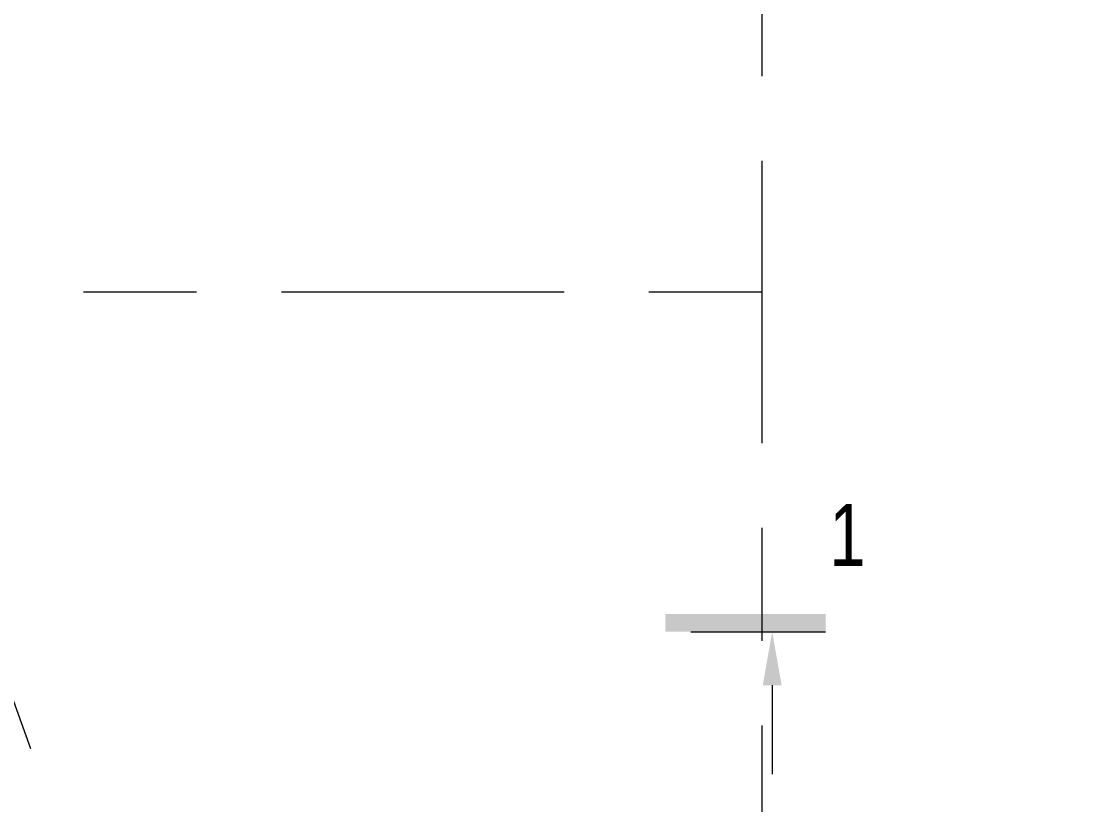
# Model space of a CAD drawing. Header units: millimetres. Extents: x 92932 to 275892, y -43515 to 30371.
# Drawn here: x 262102 to 274186, y -9442 to -640 of the extents above; entities that cross this region are included whole.
import ezdxf

# ---------------------------------------------------------------- set-up
doc = ezdxf.new("R2010")
doc.units = ezdxf.units.MM
doc.linetypes.add('Осевые', pattern=[6350, 1270, -952.5, 3175, -952.5])
doc.layers.add('Оси-1', color=7, linetype='Осевые', lineweight=9)
doc.layers.add('Разрезы', color=7, linetype='Continuous', lineweight=9)
doc.styles.add('Arial_1', font='Arial.ttf', dxfattribs={"width": 0.75, "height": 700})

# ---------------------------------------------------------------- blocks, each defined once
blk = doc.blocks.new('Разрез - Номер спереди-234828-План 3-го этажа на отм_ _4_200')
at = {"layer": 'Разрезы'}
for points in [[(0, 0), (0, 1), (9.004, 1), (9.004, 0)], [(2.471, -3), (3, 0), (3.529, -3)]]:
    blk.add_hatch(color=256, dxfattribs=at).paths.add_polyline_path(points, flags=0)
blk.add_line((3, -3), (3, -8), dxfattribs=at)

msp = doc.modelspace()

# ---------------------------------------------------------------- linework, layer by layer
at = {"layer": 'Оси-1'}
for p, q in [((249497, 26095.3), (274186.3, -41737.8)), ((270417.4, 25417.1), (270417.4, -41737.8)), ((270417.4, -3682.9), (170811.4, -3682.9))]:
    msp.add_line(p, q, dxfattribs=at)
at = {"layer": 'Разрезы'}
msp.add_line((269618.7, -7500.5), (271132.9, -7500.5), dxfattribs=at)

# ---------------------------------------------------------------- block references
at = {"layer": 'Разрезы', "extrusion": (0, 0, -1), "xscale": 199.9999999999999, "yscale": 199.9999999999999, "zscale": 199.9999999999999}
msp.add_blockref('Разрез - Номер спереди-234828-План 3-го этажа на отм_ _4_200', (-271132.9, -7500.5), dxfattribs=at)

# ---------------------------------------------------------------- texts
at = {"layer": 'Разрезы', "insert": (271174.7, -6062.4), "char_height": 700, "width": 505.063, "attachment_point": 1, "style": 'Arial_1'}
msp.add_mtext('\\fArial|b0|i0|c204|p34|;\\W.75;1', dxfattribs=at)

doc.saveas('drawing.dxf')
